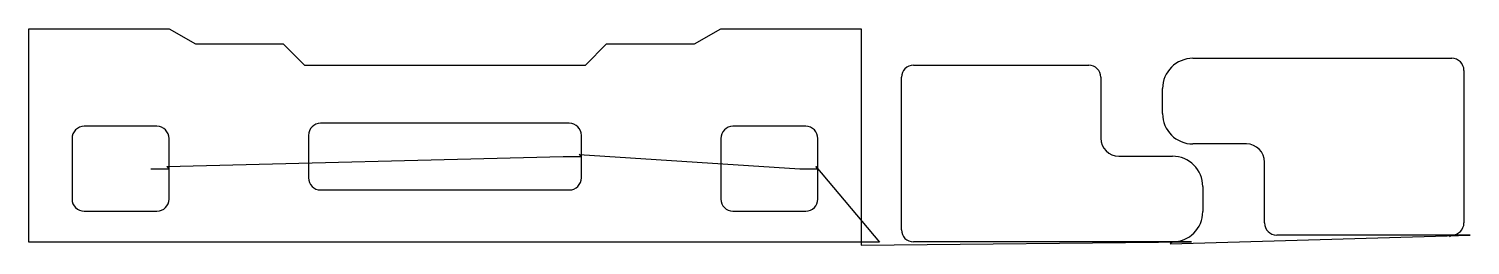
# Model space of a CAD drawing. Header units: metres. Extents: x 643 to 3020, y 14 to 371.
import ezdxf

# ---------------------------------------------------------------- set-up
doc = ezdxf.new("R2010")
doc.units = ezdxf.units.M

msp = doc.modelspace()

# ---------------------------------------------------------------- linework, layer by layer
at = {"layer": 'TOOL_0'}
for p, q in [((643.423, 19.041), (643.423, 370.841)), ((643.423, 370.841), (874.914, 370.841)), ((874.914, 370.841), (918.215, 345.841)), ((1741.129, 345.841), (1784.43, 370.841)), ((1784.43, 370.841), (2015.921, 370.841)), ((2015.921, 370.841), (2015.921, 19.041)), ((918.215, 345.841), (1063.045, 345.841)), ((1063.045, 345.841), (1098.045, 310.841)), ((1561.299, 310.841), (1596.299, 345.841)), ((1596.299, 345.841), (1741.129, 345.841)), ((1098.045, 310.841), (1561.299, 310.841)), ((2102.426, 310.878), (2391.226, 310.878)), ((2563.095, 322.16), (2990.095, 322.16)), ((2082.426, 39.278), (2082.426, 290.878)), ((2411.226, 290.878), (2411.226, 190.578)), ((3010.095, 302.16), (3010.095, 50.56)), ((2513.095, 230.86), (2513.095, 272.16)), ((1534.673, 214.941), (1124.673, 214.941)), ((854.673, 209.941), (734.673, 209.941)), ((1104.673, 194.941), (1104.673, 124.941)), ((1554.673, 159.941), (1554.673, 194.941)), ((1924.673, 209.941), (1804.673, 209.941)), ((714.673, 189.941), (714.673, 89.941)), ((874.673, 139.941), (874.673, 189.941)), ((1784.673, 189.941), (1784.673, 89.941)), ((1944.673, 139.941), (1944.673, 189.941)), ((2651.295, 180.86), (2563.095, 180.86)), ((871.137, 143.477), (1524.673, 159.941)), ((874.673, 139.941), (871.137, 143.477)), ((1524.673, 159.941), (1554.673, 159.941)), ((1554.673, 159.941), (1551.137, 163.477)), ((1551.137, 163.477), (1914.673, 139.941)), ((1554.673, 124.941), (1554.673, 159.941)), ((1944.673, 139.941), (1941.137, 143.477)), ((1941.137, 143.477), (2046.548, 19.041)), ((2441.226, 160.578), (2529.426, 160.578)), ((2681.295, 50.56), (2681.295, 150.86)), ((844.673, 139.941), (874.673, 139.941)), ((874.673, 89.941), (874.673, 139.941)), ((1914.673, 139.941), (1944.673, 139.941)), ((1944.673, 89.941), (1944.673, 139.941)), ((1124.673, 104.941), (1534.673, 104.941)), ((2579.426, 110.578), (2579.426, 69.278)), ((734.673, 69.941), (854.673, 69.941)), ((1804.673, 69.941), (1924.673, 69.941)), ((2525.722, 15.863), (3020.356, 30.56)), ((2990.095, 30.56), (2701.295, 30.56)), ((2990.095, 30.56), (2986.053, 27.547)), ((3020.356, 30.56), (2990.095, 30.56)), ((2015.923, 19.041), (643.423, 19.041)), ((2015.921, 13.841), (2560.609, 19.278)), ((2015.921, 19.041), (2015.921, 13.841)), ((2046.548, 19.041), (2015.923, 19.041)), ((2529.426, 19.278), (2102.426, 19.278)), ((2529.426, 19.278), (2525.722, 15.863)), ((2560.609, 19.278), (2529.426, 19.278))]:
    msp.add_line(p, q, dxfattribs=at)
for centre, radius, start, end in [((2102.426, 290.878), 20, 90, 180), ((2391.226, 290.878), 20, 0, 90), ((2563.095, 272.16), 50, 90, 180), ((2990.095, 302.16), 20, 0, 90), ((1124.673, 194.941), 20, 90, 180), ((1534.673, 194.941), 20, 0, 90), ((2563.095, 230.86), 50, 180, 270), ((734.673, 189.941), 20, 90, 180), ((854.673, 189.941), 20, 0, 90), ((1804.673, 189.941), 20, 90, 180), ((1924.673, 189.941), 20, 0, 90), ((2441.226, 190.578), 30, 180, 270), ((2651.295, 150.86), 30, 0, 90), ((2529.426, 110.578), 50, 0, 90), ((1124.673, 124.941), 20, 180, 270), ((1534.673, 124.941), 20, 270, 0), ((734.673, 89.941), 20, 180, 270), ((854.673, 89.941), 20, 270, 0), ((1804.673, 89.941), 20, 180, 270), ((1924.673, 89.941), 20, 270, 0), ((2529.426, 69.278), 50, 270, 0), ((2701.295, 50.56), 20, 180, 270), ((2990.095, 50.56), 20, 270, 0), ((2102.426, 39.278), 20, 180, 270)]:
    msp.add_arc(centre, radius, start, end, dxfattribs=at)

doc.saveas('drawing.dxf')
